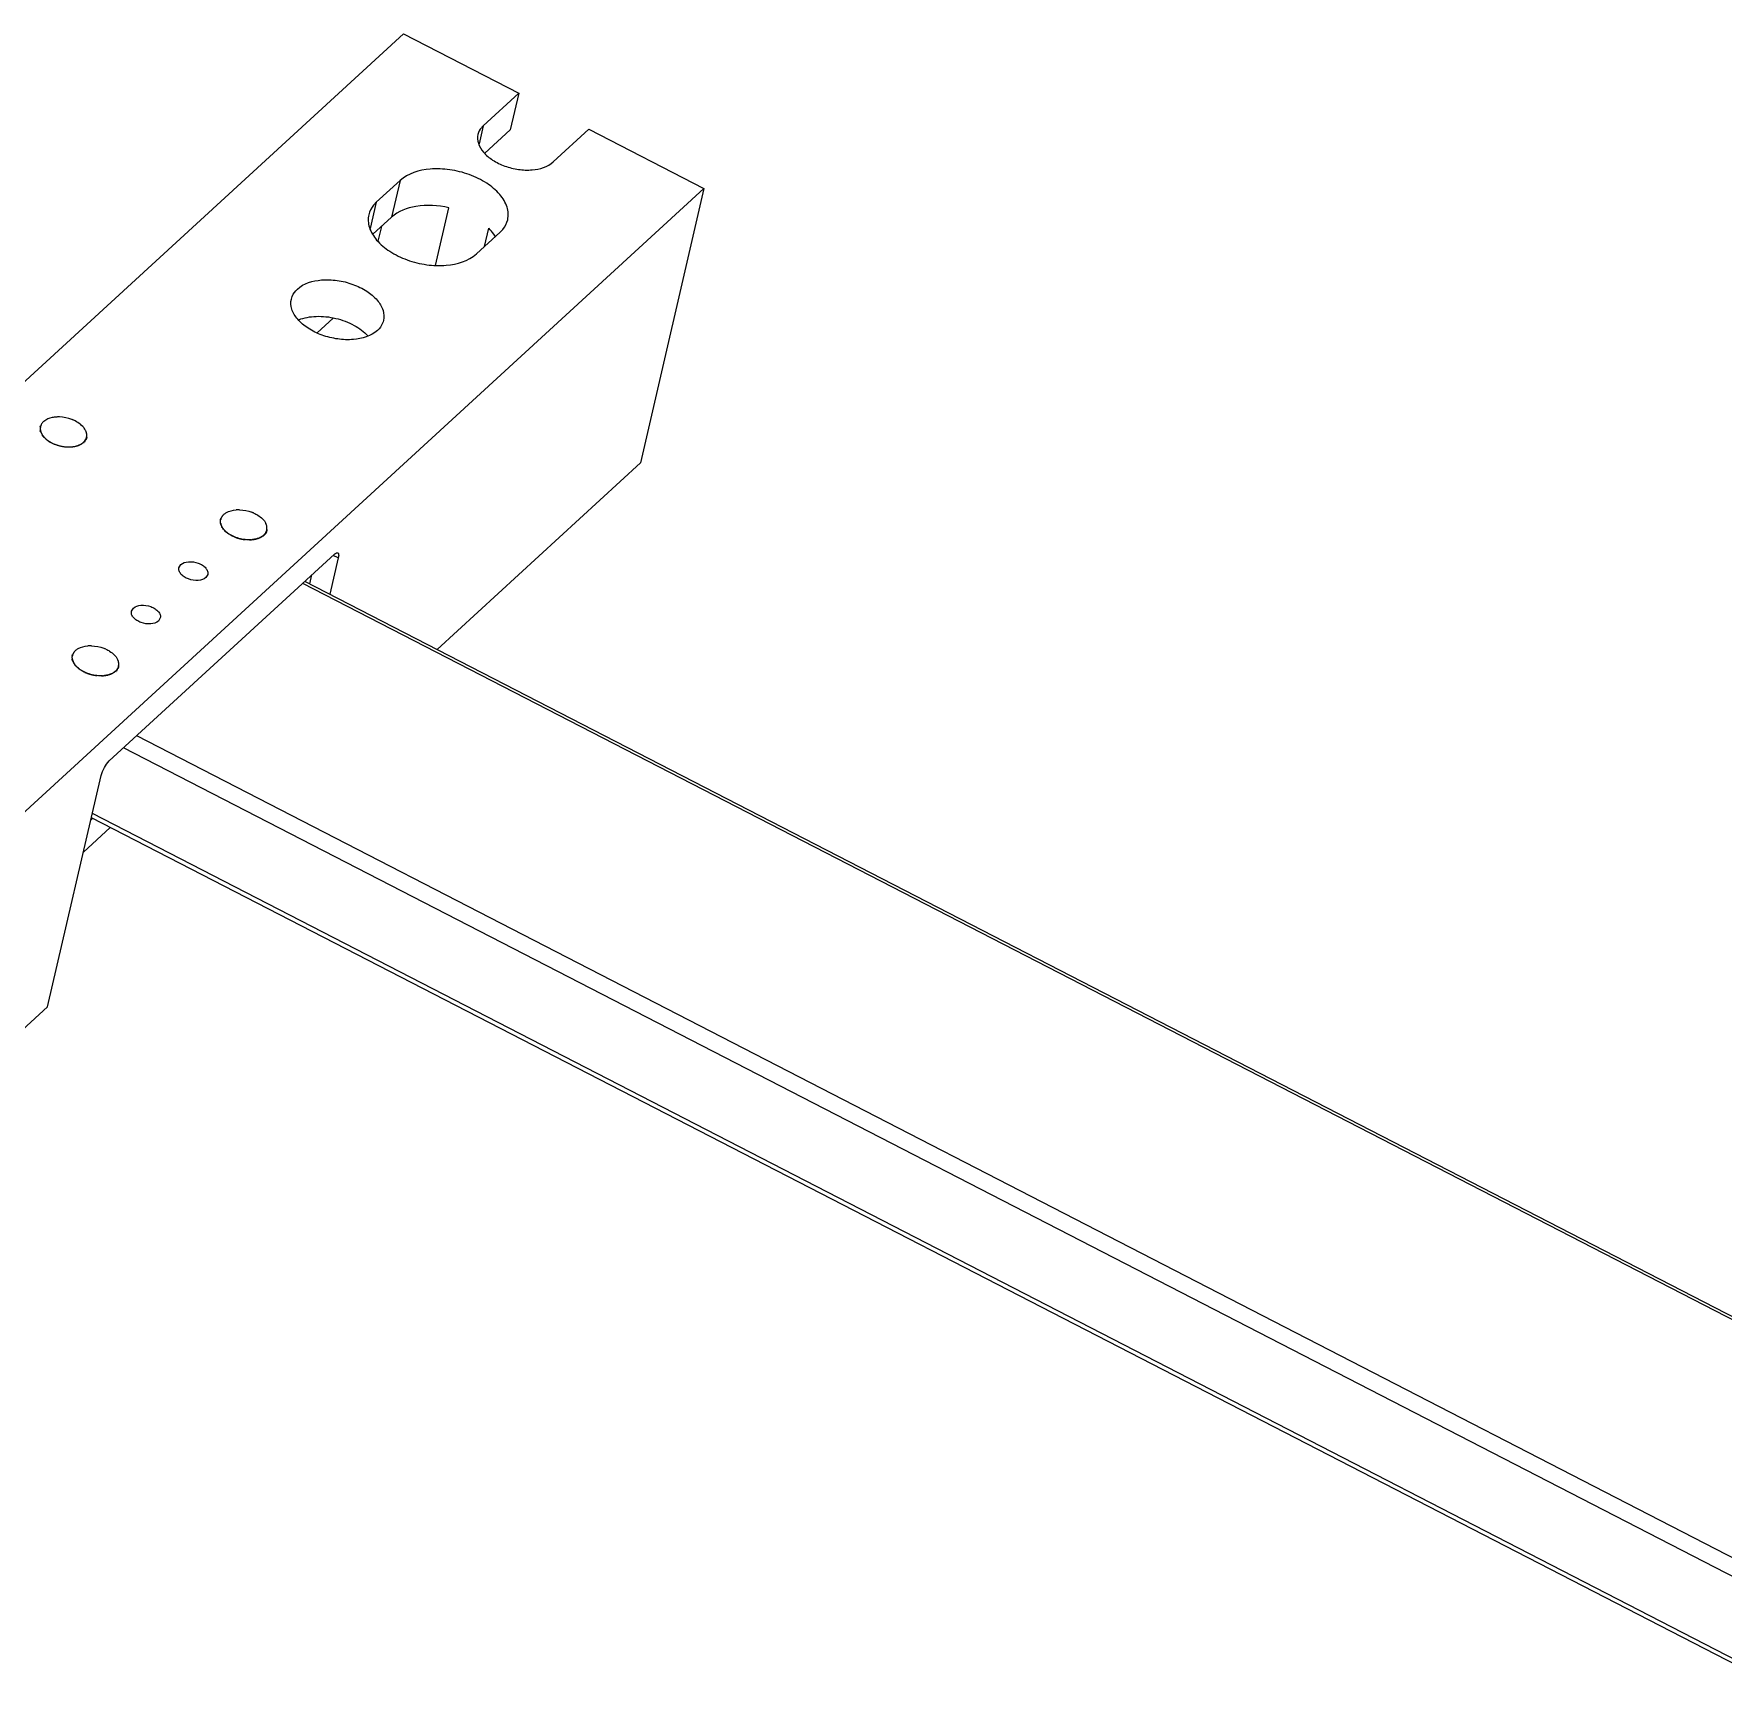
# Model space of a CAD drawing. Header units: millimetres. Extents: x 562 to 17351, y 2396 to 6995.
# Drawn here: x 9680.4 to 9823.2, y 3347.2 to 3486.9 of the extents above; entities that cross this region are included whole.
import ezdxf

# ---------------------------------------------------------------- set-up
doc = ezdxf.new("R2010")
doc.units = ezdxf.units.MM
doc.layers.add('02___PRT_ALL_AXES', color=7, linetype='Continuous')

msp = doc.modelspace()

# ---------------------------------------------------------------- linework, layer by layer
at = {"color": 7, "linetype": 'Continuous'}
for p, q in [((9711.66, 3486.86), (9543.718, 3332.728)), ((9711.66, 3486.86), (9721.395, 3481.844)), ((9721.395, 3481.844), (9718.387, 3479.083)), ((9721.395, 3481.844), (9720.678, 3478.75)), ((9718.387, 3479.083), (9718.033, 3477.556)), ((9720.678, 3478.75), (9718.523, 3476.772)), ((9727.321, 3478.791), (9724.313, 3476.03)), ((9727.321, 3478.791), (9737.055, 3473.775)), ((9711.352, 3474.446), (9709.347, 3472.606)), ((9711.352, 3474.446), (9710.635, 3471.353)), ((9737.055, 3473.775), (9569.113, 3319.643)), ((9737.055, 3473.775), (9731.68, 3450.574)), ((9709.347, 3472.606), (9708.835, 3470.397)), ((9710.635, 3471.353), (9709.061, 3469.908)), ((9714.342, 3467.272), (9715.472, 3472.153)), ((9709.781, 3470.569), (9709.489, 3469.31)), ((9717.812, 3468.244), (9719.817, 3470.085)), ((9718.504, 3468.88), (9718.858, 3470.408)), ((9704.334, 3461.574), (9705.686, 3462.815)), ((9680.893, 3453.598), (9680.943, 3453.596)), ((9680.948, 3453.31), (9680.898, 3453.322)), ((9680.95, 3453.632), (9680.904, 3453.651)), ((9680.91, 3453.265), (9680.957, 3453.272)), ((9680.961, 3453.255), (9680.91, 3453.265)), ((9680.926, 3453.208), (9680.972, 3453.216)), ((9680.977, 3453.199), (9680.926, 3453.208)), ((9681.101, 3452.871), (9681.139, 3452.887)), ((9681.151, 3452.871), (9681.101, 3452.871)), ((9681.142, 3452.817), (9681.179, 3452.834)), ((9681.192, 3452.817), (9681.142, 3452.817)), ((9681.187, 3452.763), (9681.222, 3452.781)), ((9681.236, 3452.765), (9681.187, 3452.763)), ((9681.521, 3452.459), (9681.545, 3452.484)), ((9681.564, 3452.47), (9681.521, 3452.459)), ((9681.587, 3452.413), (9681.609, 3452.438)), ((9681.629, 3452.425), (9681.587, 3452.413)), ((9681.655, 3452.368), (9681.675, 3452.395)), ((9681.695, 3452.381), (9681.655, 3452.368)), ((9682.108, 3452.135), (9682.115, 3452.165)), ((9682.139, 3452.155), (9682.108, 3452.135)), ((9682.189, 3452.102), (9682.194, 3452.133)), ((9682.219, 3452.124), (9682.189, 3452.102)), ((9682.272, 3452.072), (9682.275, 3452.104)), ((9682.3, 3452.095), (9682.272, 3452.072)), ((9682.79, 3451.937), (9682.779, 3451.97)), ((9682.806, 3451.965), (9682.79, 3451.937)), ((9682.878, 3451.922), (9682.865, 3451.955)), ((9682.891, 3451.951), (9682.878, 3451.922)), ((9682.966, 3451.91), (9682.951, 3451.943)), ((9682.977, 3451.94), (9682.966, 3451.91)), ((9683.485, 3451.89), (9683.458, 3451.921)), ((9683.484, 3451.922), (9683.485, 3451.89)), ((9683.569, 3451.895), (9683.54, 3451.926)), ((9683.565, 3451.928), (9683.569, 3451.895)), ((9683.651, 3451.903), (9683.621, 3451.933)), ((9683.645, 3451.935), (9683.651, 3451.903)), ((9683.811, 3451.925), (9683.777, 3451.954)), ((9683.801, 3451.958), (9683.811, 3451.925)), ((9683.889, 3451.94), (9683.853, 3451.968)), ((9683.876, 3451.973), (9683.889, 3451.94)), ((9683.965, 3451.958), (9683.928, 3451.985)), ((9683.95, 3451.991), (9683.965, 3451.958)), ((9684.038, 3451.977), (9684, 3452.004)), ((9684.022, 3452.01), (9684.038, 3451.977)), ((9684.11, 3451.999), (9684.07, 3452.025)), ((9684.091, 3452.032), (9684.11, 3451.999)), ((9684.179, 3452.024), (9684.138, 3452.048)), ((9684.158, 3452.056), (9684.179, 3452.024)), ((9684.246, 3452.05), (9684.203, 3452.074)), ((9684.223, 3452.082), (9684.246, 3452.05)), ((9684.31, 3452.079), (9684.266, 3452.101)), ((9684.285, 3452.11), (9684.31, 3452.079)), ((9684.372, 3452.109), (9684.327, 3452.131)), ((9684.345, 3452.14), (9684.372, 3452.109)), ((9684.431, 3452.142), (9684.385, 3452.162)), ((9684.402, 3452.173), (9684.431, 3452.142)), ((9684.486, 3452.177), (9684.44, 3452.196)), ((9684.456, 3452.207), (9684.486, 3452.177)), ((9684.539, 3452.213), (9684.492, 3452.232)), ((9684.507, 3452.243), (9684.539, 3452.213)), ((9684.589, 3452.252), (9684.54, 3452.269)), ((9684.555, 3452.281), (9684.589, 3452.252)), ((9684.635, 3452.292), (9684.586, 3452.308)), ((9684.6, 3452.32), (9684.635, 3452.292)), ((9684.679, 3452.334), (9684.629, 3452.349)), ((9684.641, 3452.361), (9684.679, 3452.334)), ((9684.718, 3452.378), (9684.668, 3452.391)), ((9684.68, 3452.404), (9684.718, 3452.378)), ((9684.755, 3452.423), (9684.704, 3452.435)), ((9684.715, 3452.449), (9684.755, 3452.423)), ((9684.787, 3452.47), (9684.737, 3452.48)), ((9684.746, 3452.494), (9684.787, 3452.47)), ((9684.817, 3452.518), (9684.766, 3452.527)), ((9684.774, 3452.541), (9684.817, 3452.518)), ((9684.842, 3452.567), (9684.791, 3452.574)), ((9684.798, 3452.589), (9684.842, 3452.567)), ((9684.864, 3452.617), (9684.813, 3452.623)), ((9684.819, 3452.639), (9684.864, 3452.617)), ((9684.882, 3452.669), (9684.831, 3452.674)), ((9684.836, 3452.689), (9684.882, 3452.669)), ((9684.897, 3452.721), (9684.846, 3452.725)), ((9684.85, 3452.741), (9684.897, 3452.721)), ((9714.481, 3434.789), (9731.68, 3450.574)), ((9696.13, 3445.747), (9696.18, 3445.745)), ((9696.188, 3445.781), (9696.141, 3445.801)), ((9696.185, 3445.459), (9696.135, 3445.471)), ((9696.147, 3445.414), (9696.194, 3445.421)), ((9696.198, 3445.404), (9696.147, 3445.414)), ((9696.163, 3445.357), (9696.209, 3445.365)), ((9696.214, 3445.348), (9696.163, 3445.357)), ((9696.234, 3445.188), (9696.277, 3445.2)), ((9696.285, 3445.183), (9696.234, 3445.188)), ((9696.265, 3445.132), (9696.306, 3445.145)), ((9696.316, 3445.128), (9696.265, 3445.132)), ((9696.3, 3445.076), (9696.339, 3445.09)), ((9696.35, 3445.074), (9696.3, 3445.076)), ((9696.338, 3445.02), (9696.376, 3445.036)), ((9696.388, 3445.02), (9696.338, 3445.02)), ((9696.38, 3444.966), (9696.416, 3444.983)), ((9696.429, 3444.967), (9696.38, 3444.966)), ((9696.424, 3444.912), (9696.459, 3444.93)), ((9696.473, 3444.914), (9696.424, 3444.912)), ((9696.472, 3444.859), (9696.506, 3444.878)), ((9696.521, 3444.862), (9696.472, 3444.859)), ((9696.524, 3444.806), (9696.555, 3444.827)), ((9696.571, 3444.811), (9696.524, 3444.806)), ((9696.578, 3444.755), (9696.608, 3444.777)), ((9696.624, 3444.762), (9696.578, 3444.755)), ((9696.635, 3444.705), (9696.663, 3444.728)), ((9696.681, 3444.713), (9696.635, 3444.705)), ((9696.695, 3444.656), (9696.721, 3444.68)), ((9696.74, 3444.665), (9696.695, 3444.656)), ((9696.758, 3444.608), (9696.782, 3444.633)), ((9696.802, 3444.619), (9696.758, 3444.608)), ((9696.824, 3444.562), (9696.846, 3444.588)), ((9696.866, 3444.574), (9696.824, 3444.562)), ((9696.892, 3444.517), (9696.912, 3444.544)), ((9696.933, 3444.53), (9696.892, 3444.517)), ((9696.962, 3444.474), (9696.98, 3444.501)), ((9697.002, 3444.488), (9696.962, 3444.474)), ((9697.035, 3444.432), (9697.051, 3444.46)), ((9697.073, 3444.448), (9697.035, 3444.432)), ((9697.11, 3444.392), (9697.123, 3444.421)), ((9697.146, 3444.409), (9697.11, 3444.392)), ((9697.186, 3444.354), (9697.198, 3444.384)), ((9697.221, 3444.373), (9697.186, 3444.354)), ((9697.265, 3444.318), (9697.274, 3444.348)), ((9697.298, 3444.338), (9697.265, 3444.318)), ((9697.345, 3444.284), (9697.352, 3444.314)), ((9697.376, 3444.304), (9697.345, 3444.284)), ((9697.426, 3444.251), (9697.431, 3444.283)), ((9697.456, 3444.273), (9697.426, 3444.251)), ((9697.509, 3444.221), (9697.512, 3444.253)), ((9697.537, 3444.244), (9697.509, 3444.221)), ((9697.594, 3444.193), (9697.594, 3444.225)), ((9697.62, 3444.217), (9697.594, 3444.193)), ((9697.679, 3444.167), (9697.677, 3444.199)), ((9697.703, 3444.192), (9697.679, 3444.167)), ((9699.328, 3444.181), (9699.347, 3444.148)), ((9699.416, 3444.173), (9699.375, 3444.197)), ((9699.395, 3444.205), (9699.416, 3444.173)), ((9699.483, 3444.199), (9699.441, 3444.223)), ((9699.46, 3444.231), (9699.483, 3444.199)), ((9699.547, 3444.228), (9699.504, 3444.25)), ((9699.522, 3444.259), (9699.547, 3444.228)), ((9699.609, 3444.258), (9699.564, 3444.28)), ((9699.582, 3444.289), (9699.609, 3444.258)), ((9699.668, 3444.291), (9699.622, 3444.312)), ((9699.639, 3444.322), (9699.668, 3444.291)), ((9699.724, 3444.326), (9699.677, 3444.345)), ((9699.693, 3444.356), (9699.724, 3444.326)), ((9699.776, 3444.363), (9699.729, 3444.381)), ((9699.744, 3444.392), (9699.776, 3444.363)), ((9699.826, 3444.401), (9699.778, 3444.418)), ((9699.792, 3444.43), (9699.826, 3444.401)), ((9699.873, 3444.441), (9699.823, 3444.457)), ((9699.837, 3444.469), (9699.873, 3444.441)), ((9699.916, 3444.483), (9699.866, 3444.498)), ((9699.879, 3444.511), (9699.916, 3444.483)), ((9699.956, 3444.527), (9699.905, 3444.54)), ((9699.917, 3444.553), (9699.956, 3444.527)), ((9699.992, 3444.572), (9699.941, 3444.584)), ((9699.952, 3444.598), (9699.992, 3444.572)), ((9700.025, 3444.619), (9699.974, 3444.629)), ((9699.983, 3444.643), (9700.025, 3444.619)), ((9700.054, 3444.667), (9700.003, 3444.676)), ((9700.011, 3444.69), (9700.054, 3444.667)), ((9700.079, 3444.716), (9700.028, 3444.724)), ((9700.036, 3444.739), (9700.079, 3444.716)), ((9700.101, 3444.766), (9700.05, 3444.773)), ((9700.056, 3444.788), (9700.101, 3444.766)), ((9700.119, 3444.818), (9700.069, 3444.823)), ((9700.073, 3444.838), (9700.119, 3444.818)), ((9700.134, 3444.87), (9700.083, 3444.874)), ((9700.087, 3444.89), (9700.134, 3444.87)), ((9686.762, 3425.364), (9705.812, 3442.848)), ((9697.765, 3444.143), (9697.761, 3444.176)), ((9697.787, 3444.169), (9697.765, 3444.143)), ((9697.852, 3444.122), (9697.846, 3444.155)), ((9697.872, 3444.148), (9697.852, 3444.122)), ((9697.939, 3444.103), (9697.931, 3444.136)), ((9697.957, 3444.13), (9697.939, 3444.103)), ((9698.027, 3444.086), (9698.016, 3444.119)), ((9698.043, 3444.114), (9698.027, 3444.086)), ((9698.115, 3444.072), (9698.102, 3444.104)), ((9698.129, 3444.1), (9698.115, 3444.072)), ((9698.203, 3444.06), (9698.188, 3444.092)), ((9698.214, 3444.089), (9698.203, 3444.06)), ((9698.722, 3444.039), (9698.695, 3444.07)), ((9698.721, 3444.071), (9698.722, 3444.039)), ((9698.806, 3444.044), (9698.777, 3444.075)), ((9698.802, 3444.077), (9698.806, 3444.044)), ((9698.888, 3444.052), (9698.858, 3444.082)), ((9698.882, 3444.085), (9698.888, 3444.052)), ((9699.049, 3444.075), (9699.015, 3444.103)), ((9699.038, 3444.107), (9699.049, 3444.075)), ((9699.126, 3444.09), (9699.091, 3444.118)), ((9699.114, 3444.122), (9699.126, 3444.09)), ((9699.202, 3444.107), (9699.165, 3444.134)), ((9699.187, 3444.14), (9699.202, 3444.107)), ((9699.276, 3444.127), (9699.237, 3444.153)), ((9699.259, 3444.159), (9699.276, 3444.127)), ((9699.347, 3444.148), (9699.307, 3444.174)), ((9706.134, 3442.534), (9705.709, 3442.753)), ((9706.134, 3442.534), (9705.421, 3439.457)), ((10156.308, 3207.139), (9703.305, 3440.547)), ((9703.728, 3440.329), (9703.906, 3441.099)), ((9683.597, 3434.245), (9683.647, 3434.243)), ((9683.655, 3434.279), (9683.608, 3434.298)), ((9683.652, 3433.957), (9683.602, 3433.968)), ((9683.614, 3433.912), (9683.661, 3433.918)), ((9683.665, 3433.901), (9683.614, 3433.912)), ((9683.63, 3433.855), (9683.676, 3433.863)), ((9683.681, 3433.846), (9683.63, 3433.855)), ((9683.805, 3433.518), (9683.843, 3433.534)), ((9683.855, 3433.518), (9683.805, 3433.518)), ((9683.847, 3433.463), (9683.883, 3433.481)), ((9683.896, 3433.464), (9683.847, 3433.463)), ((9683.891, 3433.409), (9683.926, 3433.428)), ((9683.94, 3433.412), (9683.891, 3433.409)), ((9684.225, 3433.106), (9684.249, 3433.131)), ((9684.269, 3433.117), (9684.225, 3433.106)), ((9684.291, 3433.06), (9684.313, 3433.085)), ((9684.333, 3433.072), (9684.291, 3433.06)), ((9684.359, 3433.015), (9684.379, 3433.041)), ((9684.4, 3433.028), (9684.359, 3433.015)), ((9684.812, 3432.781), (9684.819, 3432.812)), ((9684.843, 3432.802), (9684.812, 3432.781)), ((9684.893, 3432.749), (9684.898, 3432.78)), ((9684.923, 3432.771), (9684.893, 3432.749)), ((9686.989, 3432.757), (9687.014, 3432.725)), ((9687.076, 3432.756), (9687.031, 3432.778)), ((9687.049, 3432.787), (9687.076, 3432.756)), ((9687.135, 3432.789), (9687.089, 3432.809)), ((9687.106, 3432.819), (9687.135, 3432.789)), ((9687.191, 3432.824), (9687.144, 3432.843)), ((9687.16, 3432.854), (9687.191, 3432.824)), ((9687.243, 3432.86), (9687.196, 3432.878)), ((9687.211, 3432.89), (9687.243, 3432.86)), ((9687.293, 3432.899), (9687.245, 3432.916)), ((9687.259, 3432.927), (9687.293, 3432.899)), ((9687.34, 3432.939), (9687.29, 3432.955)), ((9687.304, 3432.967), (9687.34, 3432.939)), ((9687.383, 3432.981), (9687.333, 3432.995)), ((9687.346, 3433.008), (9687.383, 3432.981)), ((9687.423, 3433.025), (9687.372, 3433.038)), ((9687.384, 3433.051), (9687.423, 3433.025)), ((9687.459, 3433.07), (9687.408, 3433.082)), ((9687.419, 3433.095), (9687.459, 3433.07)), ((9687.492, 3433.116), (9687.441, 3433.127)), ((9687.45, 3433.141), (9687.492, 3433.116)), ((9687.521, 3433.164), (9687.47, 3433.173)), ((9687.478, 3433.188), (9687.521, 3433.164)), ((9687.546, 3433.214), (9687.495, 3433.221)), ((9687.503, 3433.236), (9687.546, 3433.214)), ((9687.568, 3433.264), (9687.517, 3433.27)), ((9687.523, 3433.286), (9687.568, 3433.264)), ((9687.586, 3433.316), (9687.536, 3433.32)), ((9687.54, 3433.336), (9687.586, 3433.316)), ((9687.601, 3433.368), (9687.55, 3433.371)), ((9687.554, 3433.387), (9687.601, 3433.368)), ((9684.976, 3432.719), (9684.979, 3432.75)), ((9685.004, 3432.742), (9684.976, 3432.719)), ((9685.494, 3432.584), (9685.483, 3432.616)), ((9685.51, 3432.612), (9685.494, 3432.584)), ((9685.582, 3432.569), (9685.569, 3432.602)), ((9685.596, 3432.598), (9685.582, 3432.569)), ((9685.67, 3432.557), (9685.655, 3432.59)), ((9685.681, 3432.587), (9685.67, 3432.557)), ((9686.189, 3432.537), (9686.162, 3432.568)), ((9686.188, 3432.569), (9686.189, 3432.537)), ((9686.273, 3432.542), (9686.244, 3432.572)), ((9686.269, 3432.574), (9686.273, 3432.542)), ((9686.355, 3432.55), (9686.325, 3432.58)), ((9686.349, 3432.582), (9686.355, 3432.55)), ((9686.516, 3432.572), (9686.482, 3432.601)), ((9686.505, 3432.605), (9686.516, 3432.572)), ((9686.593, 3432.587), (9686.558, 3432.615)), ((9686.581, 3432.62), (9686.593, 3432.587)), ((9686.669, 3432.605), (9686.632, 3432.632)), ((9686.654, 3432.637), (9686.669, 3432.605)), ((9686.743, 3432.624), (9686.704, 3432.651)), ((9686.726, 3432.657), (9686.743, 3432.624)), ((9686.814, 3432.646), (9686.774, 3432.672)), ((9686.795, 3432.679), (9686.814, 3432.646)), ((9686.883, 3432.67), (9686.842, 3432.695)), ((9686.862, 3432.703), (9686.883, 3432.67)), ((9686.95, 3432.697), (9686.908, 3432.72)), ((9686.927, 3432.729), (9686.95, 3432.697)), ((9687.014, 3432.725), (9686.971, 3432.748)), ((10140.985, 3193.076), (9687.982, 3426.484)), ((9681.548, 3404.565), (9686.081, 3424.131)), ((9685.209, 3420.367), (9685.358, 3420.504)), ((10135.868, 3188.38), (9685.253, 3420.558)), ((10136.152, 3188.64), (9685.338, 3420.921)), ((9684.582, 3417.66), (9686.846, 3419.737)), ((9624.243, 3351.972), (9681.548, 3404.565))]:
    msp.add_line(p, q, dxfattribs=at)
for centre, radius, start, end in [((9681.673, 3453.471), 0.741, 167.39907, 170.24393), ((9681.822, 3453.482), 0.891, 191.1388, 193.6548), ((9681.871, 3453.494), 0.941, 194.75208, 197.1773), ((9681.926, 3453.512), 0.999, 198.23312, 200.564), ((9681.986, 3453.535), 1.064, 201.57731, 203.81247), ((9682.052, 3453.565), 1.135, 204.78312, 206.923), ((9682.121, 3453.601), 1.214, 207.85159, 209.89813), ((9682.195, 3453.644), 1.299, 210.78581, 212.74209), ((9682.271, 3453.694), 1.39, 213.59045, 215.46038), ((9682.349, 3453.75), 1.486, 216.27134, 218.0594), ((9682.429, 3453.813), 1.588, 218.83504, 220.54607), ((9682.509, 3453.883), 1.694, 221.28861, 222.92761), ((9684.127, 3452.902), 0.741, 347.39907, 350.24393), ((9682.588, 3453.958), 1.803, 223.63931, 225.21135), ((9682.667, 3454.038), 1.915, 225.89445, 227.40453), ((9682.743, 3454.122), 2.029, 228.06123, 229.51425), ((9682.818, 3454.21), 2.144, 230.1467, 231.54736), ((9682.888, 3454.3), 2.259, 232.15761, 233.51046), ((9682.955, 3454.391), 2.372, 234.10047, 235.4098), ((9683.018, 3454.483), 2.483, 235.98145, 237.25138), ((9683.076, 3454.574), 2.591, 237.80643, 239.04084), ((9683.129, 3454.663), 2.695, 239.58098, 240.78356), ((9683.176, 3454.749), 2.793, 241.31037, 242.48463), ((9683.218, 3454.831), 2.885, 242.99963, 244.14887), ((9683.255, 3454.907), 2.969, 244.6535, 245.7809), ((9683.286, 3454.976), 3.045, 246.27653, 247.38511), ((9683.311, 3455.038), 3.112, 247.87305, 248.96571), ((9683.331, 3455.091), 3.169, 249.44721, 250.52675), ((9683.347, 3455.135), 3.215, 251.00305, 252.07217), ((9683.358, 3455.169), 3.25, 252.54443, 253.60577), ((9683.364, 3455.192), 3.274, 254.07516, 255.1313), ((9683.367, 3455.204), 3.287, 255.59896, 256.65245), ((9683.368, 3455.204), 3.287, 257.1195, 258.17287), ((9683.365, 3455.193), 3.276, 258.64043, 259.69622), ((9683.361, 3455.17), 3.253, 260.1654, 261.22615), ((9683.356, 3455.136), 3.219, 261.6981, 262.7664), ((9683.351, 3455.091), 3.173, 263.24227, 264.32073), ((9683.339, 3454.72), 2.802, 271.27256, 272.44436), ((9683.343, 3454.623), 2.704, 272.97002, 274.16985), ((9683.351, 3454.52), 2.601, 274.70869, 275.94001), ((9683.363, 3454.413), 2.494, 276.49362, 277.76011), ((9683.379, 3454.303), 2.383, 278.33015, 279.63568), ((9683.398, 3454.192), 2.269, 280.22392, 281.57257), ((9683.422, 3454.079), 2.155, 282.18088, 283.57694), ((9683.449, 3453.968), 2.04, 284.20726, 285.65525), ((9683.481, 3453.858), 1.926, 286.30963, 287.81424), ((9683.516, 3453.752), 1.813, 288.49481, 290.06092), ((9683.554, 3453.649), 1.704, 290.76989, 292.4025), ((9683.595, 3453.551), 1.598, 293.1421, 294.84626), ((9683.639, 3453.459), 1.496, 295.61876, 297.39951), ((9683.684, 3453.373), 1.399, 298.20711, 300.06929), ((9683.73, 3453.294), 1.307, 300.91412, 302.86226), ((9683.777, 3453.222), 1.222, 303.74624, 305.78431), ((9683.824, 3453.159), 1.142, 306.70906, 308.84023), ((9683.86, 3453.115), 1.086, 309.81424, 310.54904), ((9683.875, 3453.097), 1.062, 310.5463, 312.03796), ((9683.914, 3453.054), 1.004, 313.04266, 315.36473), ((9683.956, 3453.014), 0.946, 316.41666, 318.83329), ((9683.995, 3452.98), 0.895, 319.92681, 322.43464), ((9684.03, 3452.954), 0.851, 323.56778, 326.16102), ((9684.06, 3452.934), 0.814, 327.33063, 330.00087), ((9684.086, 3452.919), 0.785, 331.20261, 333.93875), ((9684.106, 3452.91), 0.763, 335.1671, 337.95551), ((9684.119, 3452.905), 0.749, 339.20387, 342.02877), ((9684.127, 3452.902), 0.741, 343.28967, 346.13368), ((9696.91, 3445.62), 0.741, 167.39907, 170.24393), ((9697.059, 3445.631), 0.891, 191.1388, 193.6548), ((9697.108, 3445.643), 0.941, 194.75208, 197.1773), ((9697.163, 3445.661), 0.999, 198.23312, 200.564), ((9697.223, 3445.684), 1.064, 201.57731, 203.81247), ((9697.289, 3445.714), 1.135, 204.78312, 206.923), ((9697.359, 3445.75), 1.214, 207.85159, 209.89813), ((9697.432, 3445.793), 1.299, 210.78581, 212.74209), ((9697.508, 3445.843), 1.39, 213.59045, 215.46038), ((9697.586, 3445.899), 1.486, 216.27134, 218.0594), ((9697.666, 3445.962), 1.588, 218.83504, 220.54607), ((9697.746, 3446.032), 1.694, 221.28861, 222.92761), ((9697.825, 3446.107), 1.803, 223.63931, 225.21135), ((9697.904, 3446.187), 1.915, 225.89445, 227.40453), ((9697.981, 3446.271), 2.029, 228.06123, 229.51425), ((9698.055, 3446.359), 2.144, 230.1467, 231.54736), ((9698.126, 3446.449), 2.259, 232.15761, 233.51046), ((9698.193, 3446.54), 2.372, 234.10047, 235.4098), ((9698.255, 3446.632), 2.483, 235.98145, 237.25138), ((9698.313, 3446.723), 2.591, 237.80643, 239.04084), ((9698.366, 3446.812), 2.695, 239.58098, 240.78356), ((9698.414, 3446.898), 2.793, 241.31037, 242.48463), ((9698.456, 3446.98), 2.885, 242.99963, 244.14887), ((9698.492, 3447.056), 2.969, 244.6535, 245.7809), ((9698.523, 3447.125), 3.045, 246.27653, 247.38511), ((9698.548, 3447.187), 3.112, 247.87305, 248.96571), ((9698.569, 3447.24), 3.169, 249.44721, 250.52675), ((9698.584, 3447.284), 3.215, 251.00305, 252.07217), ((9698.595, 3447.318), 3.25, 252.54443, 253.60577), ((9698.601, 3447.341), 3.274, 254.07516, 255.1313), ((9698.753, 3445.901), 1.813, 288.49481, 290.06092), ((9698.791, 3445.798), 1.704, 290.76989, 292.4025), ((9698.832, 3445.7), 1.598, 293.1421, 294.84626), ((9698.876, 3445.608), 1.496, 295.61876, 297.39951), ((9698.921, 3445.522), 1.399, 298.20711, 300.06929), ((9698.967, 3445.443), 1.307, 300.91412, 302.86226), ((9699.014, 3445.372), 1.222, 303.74624, 305.78431), ((9699.061, 3445.308), 1.142, 306.70906, 308.84023), ((9699.097, 3445.264), 1.086, 309.81424, 310.54904), ((9699.112, 3445.246), 1.062, 310.5463, 312.03796), ((9699.151, 3445.203), 1.004, 313.04266, 315.36473), ((9699.193, 3445.163), 0.946, 316.41666, 318.83329), ((9699.232, 3445.129), 0.895, 319.92681, 322.43464), ((9699.267, 3445.103), 0.851, 323.56778, 326.16102), ((9699.298, 3445.083), 0.814, 327.33063, 330.00087), ((9699.323, 3445.069), 0.785, 331.20261, 333.93875), ((9699.343, 3445.059), 0.763, 335.1671, 337.95551), ((9699.357, 3445.054), 0.749, 339.20387, 342.02877), ((9699.364, 3445.051), 0.741, 343.28967, 346.13368), ((9699.364, 3445.051), 0.741, 347.39907, 350.24393), ((9698.605, 3447.353), 3.287, 255.59896, 256.65245), ((9698.605, 3447.353), 3.287, 257.1195, 258.17287), ((9698.602, 3447.342), 3.276, 258.64043, 259.69622), ((9698.598, 3447.32), 3.253, 260.1654, 261.22615), ((9698.593, 3447.286), 3.219, 261.6981, 262.7664), ((9698.588, 3447.24), 3.173, 263.24227, 264.32073), ((9698.576, 3446.869), 2.802, 271.27256, 272.44436), ((9698.581, 3446.772), 2.704, 272.97002, 274.16985), ((9698.589, 3446.669), 2.601, 274.70869, 275.94001), ((9698.6, 3446.562), 2.494, 276.49362, 277.76011), ((9698.616, 3446.452), 2.383, 278.33015, 279.63568), ((9698.635, 3446.341), 2.269, 280.22392, 281.57257), ((9698.659, 3446.229), 2.155, 282.18088, 283.57694), ((9698.687, 3446.117), 2.04, 284.20726, 285.65525), ((9698.718, 3446.007), 1.926, 286.30963, 287.81424), ((9684.377, 3434.117), 0.741, 167.39907, 170.24393), ((9684.526, 3434.129), 0.891, 191.1388, 193.6548), ((9684.575, 3434.141), 0.941, 194.75208, 197.1773), ((9684.63, 3434.159), 0.999, 198.23312, 200.564), ((9684.69, 3434.182), 1.064, 201.57731, 203.81247), ((9684.756, 3434.211), 1.135, 204.78312, 206.923), ((9684.826, 3434.248), 1.214, 207.85159, 209.89813), ((9684.899, 3434.291), 1.299, 210.78581, 212.74209), ((9684.975, 3434.34), 1.39, 213.59045, 215.46038), ((9685.053, 3434.397), 1.486, 216.27134, 218.0594), ((9685.133, 3434.46), 1.588, 218.83504, 220.54607), ((9685.213, 3434.529), 1.694, 221.28861, 222.92761), ((9685.292, 3434.604), 1.803, 223.63931, 225.21135), ((9685.371, 3434.684), 1.915, 225.89445, 227.40453), ((9685.448, 3434.769), 2.029, 228.06123, 229.51425), ((9685.522, 3434.856), 2.144, 230.1467, 231.54736), ((9685.593, 3434.947), 2.259, 232.15761, 233.51046), ((9685.66, 3435.038), 2.372, 234.10047, 235.4098), ((9685.722, 3435.13), 2.483, 235.98145, 237.25138), ((9685.78, 3435.221), 2.591, 237.80643, 239.04084), ((9685.833, 3435.31), 2.695, 239.58098, 240.78356), ((9685.881, 3435.396), 2.793, 241.31037, 242.48463), ((9685.923, 3435.477), 2.885, 242.99963, 244.14887), ((9685.959, 3435.553), 2.969, 244.6535, 245.7809), ((9685.99, 3435.623), 3.045, 246.27653, 247.38511), ((9686.015, 3435.685), 3.112, 247.87305, 248.96571), ((9686.036, 3435.738), 3.169, 249.44721, 250.52675), ((9686.343, 3434.105), 1.496, 295.61876, 297.39951), ((9686.388, 3434.02), 1.399, 298.20711, 300.06929), ((9686.434, 3433.941), 1.307, 300.91412, 302.86226), ((9686.481, 3433.869), 1.222, 303.74624, 305.78431), ((9686.528, 3433.805), 1.142, 306.70906, 308.84023), ((9686.564, 3433.762), 1.086, 309.81424, 310.54904), ((9686.579, 3433.743), 1.062, 310.5463, 312.03796), ((9686.618, 3433.701), 1.004, 313.04266, 315.36473), ((9686.66, 3433.66), 0.946, 316.41666, 318.83329), ((9686.699, 3433.627), 0.895, 319.92681, 322.43464), ((9686.734, 3433.601), 0.851, 323.56778, 326.16102), ((9686.765, 3433.581), 0.814, 327.33063, 330.00087), ((9686.79, 3433.566), 0.785, 331.20261, 333.93875), ((9686.81, 3433.557), 0.763, 335.1671, 337.95551), ((9686.824, 3433.551), 0.749, 339.20387, 342.02877), ((9686.831, 3433.549), 0.741, 343.28967, 346.13368), ((9686.831, 3433.549), 0.741, 347.39907, 350.24393), ((9686.051, 3435.782), 3.215, 251.00305, 252.07217), ((9686.062, 3435.815), 3.25, 252.54443, 253.60577), ((9686.068, 3435.838), 3.274, 254.07516, 255.1313), ((9686.072, 3435.85), 3.287, 255.59896, 256.65245), ((9686.072, 3435.851), 3.287, 257.1195, 258.17287), ((9686.069, 3435.84), 3.276, 258.64043, 259.69622), ((9686.065, 3435.817), 3.253, 260.1654, 261.22615), ((9686.06, 3435.783), 3.219, 261.6981, 262.7664), ((9686.055, 3435.738), 3.173, 263.24227, 264.32073), ((9686.043, 3435.367), 2.802, 271.27256, 272.44436), ((9686.048, 3435.27), 2.704, 272.97002, 274.16985), ((9686.056, 3435.167), 2.601, 274.70869, 275.94001), ((9686.067, 3435.06), 2.494, 276.49362, 277.76011), ((9686.083, 3434.95), 2.383, 278.33015, 279.63568), ((9686.102, 3434.838), 2.269, 280.22392, 281.57257), ((9686.126, 3434.726), 2.155, 282.18088, 283.57694), ((9686.154, 3434.615), 2.04, 284.20726, 285.65525), ((9686.185, 3434.505), 1.926, 286.30963, 287.81424), ((9686.22, 3434.398), 1.813, 288.49481, 290.06092), ((9686.258, 3434.296), 1.704, 290.76989, 292.4025), ((9686.299, 3434.198), 1.598, 293.1421, 294.84626)]:
    msp.add_arc(centre, radius, start, end, dxfattribs=at)
for points, knots in [([(9718.387, 3479.083), (9718.331, 3479.032), (9718.13, 3478.823), (9717.988, 3478.554), (9717.94, 3478.347)], [0, 0, 0, 0, 0.2635534, 1, 1, 1, 1]), ([(9717.94, 3478.347), (9717.884, 3478.105), (9717.927, 3477.539), (9718.406, 3476.778), (9719.194, 3476.126), (9720.211, 3475.634), (9721.356, 3475.352), (9722.768, 3475.296), (9723.844, 3475.6), (9724.313, 3476.03)], [0, 0, 0, 0, 0.0926703, 0.2002178, 0.3273767, 0.4699002, 0.6186224, 0.7627355, 1, 1, 1, 1]), ([(9720.456, 3471.137), (9720.536, 3471.483), (9720.474, 3472.291), (9719.79, 3473.378), (9718.664, 3474.31), (9717.211, 3475.012), (9715.576, 3475.415), (9713.558, 3475.495), (9712.021, 3475.061), (9711.352, 3474.446)], [0, 0, 0, 0, 0.0926728, 0.2002185, 0.3273771, 0.4699023, 0.618625, 0.7627364, 1, 1, 1, 1]), ([(9708.708, 3471.554), (9708.628, 3471.208), (9708.69, 3470.4), (9709.374, 3469.313), (9710.5, 3468.381), (9711.953, 3467.679), (9713.588, 3467.276), (9715.606, 3467.196), (9717.143, 3467.63), (9717.812, 3468.244)], [0, 0, 0, 0, 0.0926728, 0.2002185, 0.3273771, 0.4699023, 0.618625, 0.7627364, 1, 1, 1, 1]), ([(9709.347, 3472.606), (9709.266, 3472.532), (9708.979, 3472.234), (9708.777, 3471.85), (9708.708, 3471.554)], [0, 0, 0, 0, 0.2636991, 1, 1, 1, 1]), ([(9715.472, 3472.153), (9714.569, 3472.352), (9712.871, 3472.462), (9711.189, 3471.861), (9710.635, 3471.353)], [0, 0, 0, 0, 0.5518144, 1, 1, 1, 1]), ([(9719.389, 3469.743), (9719.353, 3469.801), (9719.195, 3470.037), (9719.01, 3470.255), (9718.858, 3470.408)], [0, 0, 0, 0, 0.2400781, 1, 1, 1, 1]), ([(9719.817, 3470.085), (9719.898, 3470.159), (9720.185, 3470.457), (9720.387, 3470.84), (9720.456, 3471.137)], [0, 0, 0, 0, 0.2636991, 1, 1, 1, 1]), ([(9705.812, 3442.848), (9705.838, 3442.872), (9705.913, 3442.935), (9706.031, 3442.994), (9706.091, 3442.963)], [0, 0, 0, 0, 0.3478604, 1, 1, 1, 1]), ([(9706.091, 3442.963), (9706.138, 3442.939), (9706.186, 3442.767), (9706.156, 3442.628), (9706.134, 3442.534)], [0, 0, 0, 0, 0.3592392, 1, 1, 1, 1]), ([(9686.081, 3424.131), (9686.137, 3424.369), (9686.329, 3424.806), (9686.593, 3425.21), (9686.762, 3425.364)], [0, 0, 0, 0, 0.5171676, 1, 1, 1, 1])]:
    msp.add_open_spline(points, degree=3, knots=knots, dxfattribs=at)
at = {"layer": '02___PRT_ALL_AXES', "color": 7, "linetype": 'Continuous'}
for p, q in [((9692.658, 3441.707), (9692.818, 3441.97)), ((9695.094, 3441.143), (9694.934, 3440.879)), ((10156.127, 3206.973), (9703.124, 3440.381)), ((9688.648, 3438.026), (9688.807, 3438.289)), ((9691.083, 3437.462), (9690.924, 3437.199)), ((10142.09, 3194.09), (9689.087, 3427.498))]:
    msp.add_line(p, q, dxfattribs=at)
for centre, radius, start, end in [((9682.463, 3451.62), 2.834, 88.13942, 94.35974), ((9682.497, 3451.356), 3.089, 67.48636, 69.20645), ((9682.517, 3451.406), 3.035, 65.80155, 67.48699), ((9681.67, 3453.471), 0.737, 166.95367, 169.87361), ((9681.667, 3453.472), 0.735, 162.61873, 166.95188), ((9681.853, 3453.49), 0.923, 194.22151, 196.13763), ((9681.676, 3453.469), 0.744, 158.5839, 162.60872), ((9681.7, 3453.46), 0.769, 153.258, 158.57124), ((9682.324, 3453.731), 1.455, 215.12265, 217.97451), ((9682.394, 3453.785), 1.543, 217.96821, 219.92707), ((9681.885, 3453.32), 1.002, 132.54084, 134.28656), ((9681.908, 3453.295), 1.037, 130.7735, 132.53842), ((9683.775, 3452.82), 1.106, 22.72281, 25.94473), ((9683.851, 3452.852), 1.024, 18.48957, 22.73353), ((9683.912, 3452.873), 0.96, 16.14065, 18.46716), ((9683.947, 3452.883), 0.923, 14.22151, 16.13763), ((9683.985, 3452.892), 0.884, 10.227, 14.23279), ((9684.13, 3452.901), 0.737, 346.9539, 350.09443), ((9684.026, 3452.9), 0.842, 6.27083, 10.22308), ((9684.125, 3452.902), 0.743, 350.09456, 352.76051), ((9684.1, 3452.905), 0.768, 352.81356, 2.24375), ((9684.06, 3452.904), 0.808, 2.21818, 6.26788), ((9682.936, 3454.363), 2.338, 233.36725, 235.42406), ((9682.995, 3454.448), 2.441, 235.4225, 237.05137), ((9683.346, 3454.589), 2.67, 273.0236, 274.70886), ((9683.354, 3454.488), 2.569, 274.70899, 276.57748), ((9683.529, 3453.713), 1.773, 288.65159, 290.81393), ((9683.564, 3453.62), 1.673, 290.81339, 293.34279), ((9683.886, 3453.085), 1.046, 310.03823, 312.53211), ((9684.126, 3452.903), 0.742, 339.38551, 342.61215), ((9684.133, 3452.901), 0.735, 342.61873, 346.95188), ((9696.907, 3445.621), 0.737, 166.95367, 169.87361), ((9696.904, 3445.621), 0.735, 162.61873, 166.95188), ((9696.913, 3445.618), 0.744, 158.5839, 162.60872), ((9696.937, 3445.609), 0.769, 153.258, 158.57124), ((9696.971, 3445.592), 0.807, 147.92593, 153.25041), ((9697.005, 3445.57), 0.848, 144.01445, 147.9328), ((9697.038, 3445.546), 0.889, 140.17362, 144.0125), ((9697.085, 3445.507), 0.95, 134.25168, 140.14615), ((9697.122, 3445.469), 1.002, 132.54084, 134.28656), ((9697.145, 3445.444), 1.037, 130.7735, 132.53842), ((9697.7, 3443.769), 2.834, 88.13942, 94.35974), ((9697.734, 3443.506), 3.089, 67.48636, 69.20645), ((9697.755, 3443.555), 3.035, 65.80155, 67.48699), ((9697.09, 3445.639), 0.923, 194.22151, 196.13763), ((9697.568, 3445.885), 1.463, 215.12845, 218.45793), ((9697.639, 3445.94), 1.553, 218.44234, 219.9234), ((9698.173, 3446.512), 2.338, 233.36725, 235.42406), ((9698.232, 3446.597), 2.441, 235.4225, 237.05137), ((9698.766, 3445.862), 1.773, 288.65159, 290.81393), ((9698.801, 3445.769), 1.673, 290.81339, 293.34279), ((9699.123, 3445.234), 1.046, 310.03823, 312.53211), ((9699.012, 3444.97), 1.106, 22.72281, 25.94473), ((9699.088, 3445.001), 1.024, 18.48957, 22.73353), ((9699.363, 3445.052), 0.742, 339.38551, 342.61215), ((9699.164, 3445.027), 0.943, 14.24445, 18.48566), ((9699.37, 3445.05), 0.735, 342.61873, 346.95188), ((9699.222, 3445.041), 0.884, 10.227, 14.23279), ((9699.368, 3445.05), 0.737, 346.9539, 350.09443), ((9699.263, 3445.049), 0.842, 6.27083, 10.22308), ((9699.362, 3445.051), 0.743, 350.09456, 352.76051), ((9699.337, 3445.054), 0.768, 352.81356, 2.24375), ((9699.297, 3445.053), 0.808, 2.21818, 6.26788), ((9698.583, 3446.738), 2.67, 273.0236, 274.70886), ((9698.592, 3446.637), 2.569, 274.70899, 276.57748), ((9684.374, 3434.118), 0.737, 166.95367, 169.87361), ((9684.371, 3434.119), 0.735, 162.61873, 166.95188), ((9684.38, 3434.116), 0.744, 158.5839, 162.60872), ((9684.404, 3434.106), 0.769, 153.258, 158.57124), ((9684.438, 3434.089), 0.807, 147.92593, 153.25041), ((9684.472, 3434.068), 0.848, 144.01445, 147.9328), ((9684.505, 3434.044), 0.889, 140.17362, 144.0125), ((9684.552, 3434.004), 0.95, 134.25168, 140.14615), ((9684.589, 3433.967), 1.002, 132.54084, 134.28656), ((9684.612, 3433.942), 1.037, 130.7735, 132.53842), ((9685.167, 3432.267), 2.834, 88.13942, 94.35974), ((9685.201, 3432.003), 3.089, 67.48636, 69.20645), ((9685.222, 3432.053), 3.035, 65.80155, 67.48699), ((9684.557, 3434.137), 0.923, 194.22151, 196.13763), ((9685.035, 3434.382), 1.463, 215.12845, 218.45793), ((9685.106, 3434.438), 1.553, 218.44234, 219.9234), ((9685.64, 3435.01), 2.338, 233.36725, 235.42406), ((9685.699, 3435.095), 2.441, 235.4225, 237.05137), ((9686.59, 3433.732), 1.046, 310.03823, 312.53211), ((9686.479, 3433.467), 1.106, 22.72281, 25.94473), ((9686.555, 3433.499), 1.024, 18.48957, 22.73353), ((9686.83, 3433.55), 0.742, 339.38551, 342.61215), ((9686.631, 3433.524), 0.943, 14.24445, 18.48566), ((9686.837, 3433.548), 0.735, 342.61873, 346.95188), ((9686.689, 3433.539), 0.884, 10.227, 14.23279), ((9686.835, 3433.548), 0.737, 346.9539, 350.09443), ((9686.73, 3433.547), 0.842, 6.27083, 10.22308), ((9686.829, 3433.549), 0.743, 350.09456, 352.76051), ((9686.804, 3433.552), 0.768, 352.81356, 2.24375), ((9686.764, 3433.55), 0.808, 2.21818, 6.26788), ((9686.05, 3435.236), 2.67, 273.0236, 274.70886), ((9686.059, 3435.135), 2.569, 274.70899, 276.57748), ((9686.233, 3434.36), 1.773, 288.65159, 290.81393), ((9686.268, 3434.267), 1.673, 290.81339, 293.34279)]:
    msp.add_arc(centre, radius, start, end, dxfattribs=at)
for points, knots in [([(9702.674, 3465.268), (9703.209, 3465.76), (9704.438, 3466.107), (9706.053, 3466.043), (9707.361, 3465.721), (9708.523, 3465.159), (9709.424, 3464.414), (9709.971, 3463.544), (9710.02, 3462.898), (9709.956, 3462.621)], [0, 0, 0, 0, 0.2372641, 0.3813771, 0.5300994, 0.6726229, 0.7997819, 0.9073295, 1, 1, 1, 1]), ([(9709.446, 3461.779), (9708.91, 3461.288), (9707.681, 3460.94), (9706.066, 3461.005), (9704.759, 3461.327), (9703.596, 3461.889), (9702.696, 3462.634), (9702.148, 3463.504), (9702.099, 3464.15), (9702.163, 3464.427)], [0, 0, 0, 0, 0.2372645, 0.3813776, 0.5300998, 0.6726233, 0.7997822, 0.9073297, 1, 1, 1, 1]), ([(9702.163, 3464.427), (9702.181, 3464.505), (9702.282, 3464.821), (9702.489, 3465.099), (9702.674, 3465.268)], [0, 0, 0, 0, 0.2421481, 1, 1, 1, 1]), ([(9702.785, 3462.676), (9703.248, 3462.858), (9704.312, 3463.038), (9705.93, 3462.862), (9707.453, 3462.299), (9708.322, 3461.664), (9708.653, 3461.294)], [0, 0, 0, 0, 0.236425, 0.500745, 0.764645, 1, 1, 1, 1]), ([(9709.956, 3462.621), (9709.938, 3462.543), (9709.837, 3462.226), (9709.63, 3461.949), (9709.446, 3461.779)], [0, 0, 0, 0, 0.2421483, 1, 1, 1, 1]), ([(9682.248, 3454.446), (9682.146, 3454.438), (9681.788, 3454.39), (9681.429, 3454.251), (9681.231, 3454.08)], [0, 0, 0, 0, 0.2800492, 1, 1, 1, 1]), ([(9680.967, 3453.233), (9680.975, 3453.204), (9681.016, 3453.085), (9681.079, 3452.973), (9681.134, 3452.894)], [0, 0, 0, 0, 0.2379656, 1, 1, 1, 1]), ([(9681.211, 3452.795), (9681.234, 3452.767), (9681.334, 3452.655), (9681.449, 3452.555), (9681.541, 3452.487)], [0, 0, 0, 0, 0.2387928, 1, 1, 1, 1]), ([(9684.769, 3453.304), (9684.726, 3453.393), (9684.478, 3453.771), (9684.081, 3454.031), (9683.762, 3454.174)], [0, 0, 0, 0, 0.2191289, 1, 1, 1, 1]), ([(9682.12, 3452.163), (9682.445, 3452.029), (9682.908, 3451.921), (9683.374, 3451.916), (9683.487, 3451.922)], [0, 0, 0, 0, 0.7553619, 1, 1, 1, 1]), ([(9683.649, 3451.936), (9683.688, 3451.94), (9683.839, 3451.962), (9683.989, 3451.997), (9684.096, 3452.033)], [0, 0, 0, 0, 0.2597263, 1, 1, 1, 1]), ([(9684.227, 3452.084), (9684.259, 3452.097), (9684.376, 3452.152), (9684.486, 3452.223), (9684.559, 3452.284)], [0, 0, 0, 0, 0.2634313, 1, 1, 1, 1]), ([(9684.593, 3452.314), (9684.619, 3452.338), (9684.713, 3452.433), (9684.786, 3452.549), (9684.82, 3452.642)], [0, 0, 0, 0, 0.2613302, 1, 1, 1, 1]), ([(9696.468, 3446.229), (9696.529, 3446.282), (9696.832, 3446.488), (9697.202, 3446.573), (9697.485, 3446.595)], [0, 0, 0, 0, 0.2216363, 1, 1, 1, 1]), ([(9698.999, 3446.324), (9699.114, 3446.272), (9699.509, 3446.064), (9699.866, 3445.743), (9700.007, 3445.453)], [0, 0, 0, 0, 0.2816296, 1, 1, 1, 1]), ([(9696.371, 3445.043), (9696.352, 3445.07), (9696.283, 3445.176), (9696.23, 3445.293), (9696.204, 3445.382)], [0, 0, 0, 0, 0.2634372, 1, 1, 1, 1]), ([(9696.778, 3444.636), (9696.746, 3444.66), (9696.628, 3444.753), (9696.519, 3444.858), (9696.448, 3444.944)], [0, 0, 0, 0, 0.2613325, 1, 1, 1, 1]), ([(9698.724, 3444.071), (9698.611, 3444.065), (9698.146, 3444.07), (9697.682, 3444.178), (9697.358, 3444.312)], [0, 0, 0, 0, 0.2446381, 1, 1, 1, 1]), ([(9699.333, 3444.183), (9699.298, 3444.171), (9699.152, 3444.126), (9699.001, 3444.098), (9698.886, 3444.085)], [0, 0, 0, 0, 0.2402518, 1, 1, 1, 1]), ([(9699.796, 3444.433), (9699.773, 3444.413), (9699.67, 3444.334), (9699.555, 3444.272), (9699.464, 3444.233)], [0, 0, 0, 0, 0.2372807, 1, 1, 1, 1]), ([(9700.057, 3444.791), (9700.023, 3444.699), (9699.95, 3444.582), (9699.856, 3444.487), (9699.83, 3444.463)], [0, 0, 0, 0, 0.7386698, 1, 1, 1, 1]), ([(9694.934, 3440.879), (9694.767, 3440.726), (9694.239, 3440.577), (9693.594, 3440.679), (9693.106, 3440.913), (9692.825, 3441.147), (9692.654, 3441.418), (9692.638, 3441.62), (9692.658, 3441.707)], [0, 0, 0, 0, 0.2376781, 0.529309, 0.6720609, 0.7994294, 0.9071561, 1, 1, 1, 1]), ([(9692.818, 3441.97), (9692.985, 3442.123), (9693.513, 3442.272), (9694.158, 3442.17), (9694.646, 3441.936), (9694.927, 3441.703), (9695.098, 3441.431), (9695.114, 3441.229), (9695.094, 3441.143)], [0, 0, 0, 0, 0.2376781, 0.529309, 0.6720609, 0.7994294, 0.9071561, 1, 1, 1, 1]), ([(9688.807, 3438.289), (9688.975, 3438.443), (9689.502, 3438.592), (9690.147, 3438.489), (9690.635, 3438.255), (9690.917, 3438.022), (9691.088, 3437.75), (9691.103, 3437.548), (9691.083, 3437.462)], [0, 0, 0, 0, 0.2376781, 0.529309, 0.6720609, 0.7994294, 0.9071561, 1, 1, 1, 1]), ([(9690.924, 3437.199), (9690.756, 3437.045), (9690.229, 3436.896), (9689.583, 3436.999), (9689.096, 3437.233), (9688.814, 3437.466), (9688.643, 3437.738), (9688.628, 3437.94), (9688.648, 3438.026)], [0, 0, 0, 0, 0.2376781, 0.529309, 0.6720609, 0.7994294, 0.9071561, 1, 1, 1, 1]), ([(9683.935, 3434.727), (9683.996, 3434.779), (9684.299, 3434.986), (9684.67, 3435.071), (9684.952, 3435.093)], [0, 0, 0, 0, 0.2216363, 1, 1, 1, 1]), ([(9686.466, 3434.821), (9686.581, 3434.769), (9686.976, 3434.562), (9687.333, 3434.241), (9687.474, 3433.951)], [0, 0, 0, 0, 0.2816296, 1, 1, 1, 1]), ([(9683.838, 3433.54), (9683.819, 3433.568), (9683.75, 3433.674), (9683.697, 3433.791), (9683.671, 3433.88)], [0, 0, 0, 0, 0.2634372, 1, 1, 1, 1]), ([(9684.245, 3433.134), (9684.213, 3433.157), (9684.095, 3433.25), (9683.986, 3433.356), (9683.915, 3433.441)], [0, 0, 0, 0, 0.2613325, 1, 1, 1, 1]), ([(9686.191, 3432.569), (9686.078, 3432.563), (9685.613, 3432.567), (9685.149, 3432.675), (9684.825, 3432.81)], [0, 0, 0, 0, 0.2446381, 1, 1, 1, 1]), ([(9687.263, 3432.931), (9687.24, 3432.911), (9687.137, 3432.832), (9687.022, 3432.77), (9686.931, 3432.731)], [0, 0, 0, 0, 0.2372807, 1, 1, 1, 1]), ([(9687.524, 3433.289), (9687.49, 3433.196), (9687.417, 3433.08), (9687.323, 3432.984), (9687.297, 3432.961)], [0, 0, 0, 0, 0.7386698, 1, 1, 1, 1]), ([(9686.8, 3432.68), (9686.765, 3432.668), (9686.619, 3432.624), (9686.468, 3432.596), (9686.353, 3432.583)], [0, 0, 0, 0, 0.2402518, 1, 1, 1, 1])]:
    msp.add_open_spline(points, degree=3, knots=knots, dxfattribs=at)
for points in [[(9683.593, 3454.244), (9683.263, 3454.369), (9682.908, 3454.442), (9682.555, 3454.453)], [(9680.944, 3453.601), (9680.924, 3453.49), (9680.931, 3453.372), (9680.959, 3453.263)], [(9681.185, 3454.038), (9681.116, 3453.97), (9681.056, 3453.892), (9681.013, 3453.806)], [(9681.667, 3452.4), (9681.81, 3452.307), (9681.963, 3452.228), (9682.12, 3452.163)], [(9696.196, 3445.412), (9696.168, 3445.522), (9696.161, 3445.639), (9696.181, 3445.75)], [(9697.792, 3446.602), (9698.145, 3446.591), (9698.501, 3446.519), (9698.831, 3446.393)], [(9697.358, 3444.312), (9697.2, 3444.377), (9697.047, 3444.456), (9696.904, 3444.549)], [(9683.663, 3433.91), (9683.635, 3434.019), (9683.628, 3434.137), (9683.648, 3434.248)], [(9685.259, 3435.1), (9685.612, 3435.089), (9685.968, 3435.016), (9686.298, 3434.891)], [(9684.825, 3432.81), (9684.667, 3432.875), (9684.514, 3432.954), (9684.371, 3433.046)]]:
    msp.add_open_spline(points, degree=3, dxfattribs=at)

doc.saveas('drawing.dxf')
